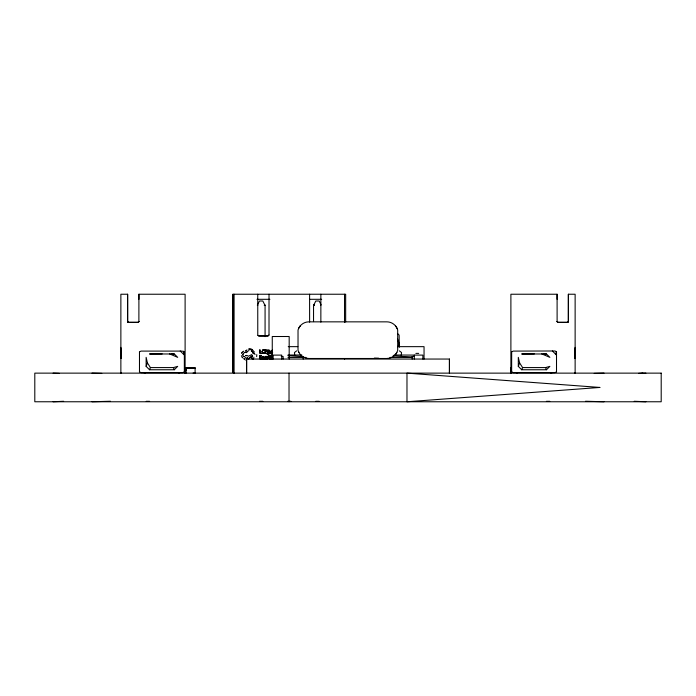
<?xml version="1.0" encoding="UTF-8"?>
<svg xmlns="http://www.w3.org/2000/svg" width="696" height="696" viewBox="0 0 696 696"><rect width="100%" height="100%" fill="white"/><g stroke="black" fill="none" stroke-linecap="round" stroke-linejoin="round"><path stroke-width="1.04" d="M121.435 372.569L120.869 373.134L120.869 294.234L127.629 294.234L127.646 321.509L128.534 322.396L138.008 322.396L138.887 321.5L138.904 294.234L185.11 294.234L185.11 373.134L185.11 367.497M232.951 372.003L232.969 294.234L345.668 294.234L345.668 321.996M246.575 373.134L246.567 359.049L246.558 373.134L246.575 359.049L449.442 359.049L449.433 373.134L449.433 359.049M257.746 294.234L257.772 335.037L258.668 335.924L268.117 335.924L269.013 335.02L269.021 294.234M313.539 321.604L313.548 305.5M320.856 322.144L320.865 294.234M574.565 372.569L575.131 373.134L575.131 294.234L568.371 294.234L568.354 321.491L567.449 322.405L558.018 322.405L557.113 321.5L557.096 294.234L510.89 294.234L510.89 373.134L511.525 372.499M575.131 358.127L575.131 353.481L575.14 358.614L575.14 348.583L575.131 351.932M120.869 351.932L120.869 348.496L120.869 357.944L120.869 352.594M266.046 356.891C263.427 356.091 267.116 358.649 265.193 357.361M575.131 357.205L575.131 352.481M120.869 349.175L120.86 348.644L120.86 350.41L120.869 348.226L120.869 349.392M247.471 358.196L247.437 357.613L246.967 358.797M262.183 356.978L262.279 356.517L262.183 356.978C263.506 356.065 263.993 357.492 262.027 357.761C262.157 358.109 263.784 356.065 263.497 357.292L262.453 357.457M263.471 358.858L263.645 356.526L263.915 357.283M264.184 353.29L264.245 352.837L264.089 353.324M269.378 350.688L267.89 350.392L267.873 353.037L269.395 352.689L268.369 353.046M271.718 355.473L271.692 358.918L272.641 358.918M272.136 358.527L272.153 355.874L272.675 355.882M575.131 355.386L575.131 356.248L575.131 354.16L575.14 357.065L575.14 354.595M252.448 355.908L249.003 358.188L252.448 355.908L251.7 354.603L248.411 356.291L247.471 355.621M575.131 350.915L575.131 349.322M575.14 349.201L575.14 348.183L575.131 350.419L575.14 348.618L575.131 349.392M120.869 350.514C120.843 348.696 120.869 353.09 120.869 349.322M262.488 357.848C264.236 356.97 262.705 359.71 263.48 357.622L262.409 358.336M575.14 347.365L575.131 348.157M120.869 357.17C120.852 348.444 120.86 360.676 120.869 358.127M120.86 355.325L120.86 356.291L120.869 354.673M261.67 352.002L261.679 351.732M575.14 350.453L575.131 349.966M575.14 356.013L575.14 357.057L575.14 356.143M120.86 355.543L120.86 357.057L120.869 355.378M246.358 358.875L245.601 357.831M575.14 354.464L575.14 353.611M575.14 355.543L575.131 354.325M269.97 352.663L270.178 351.21L269.369 350.21M120.869 356.996L120.869 355.987M265.124 356.395L265.724 356.743M251.578 358.022L251.63 357.753M401.209 355.334L401.566 352.576L399.374 350.854M269.752 351.967L269.717 351.262M242.826 354.786L242.904 354.194M120.869 353.699L120.869 354.342M264.706 358.858L264.489 358.336M575.14 356.639L575.131 356.491M265.715 358.31L265.22 358.579L265.707 358.249M266.168 358.109L266.133 358.048M256.676 356.604L256.772 354.603M270.083 352.472L270.178 351.21M262.201 352.185L262.201 351.236M268.299 356.43C266.846 361.111 268.308 356.169 266.385 356.422L267.142 359.327L266.385 356.422L266.907 356.43L267.551 358.475L268.743 356.439L267.49 359.501M272.675 352.524L271.24 352.515L270.413 353.446L272.223 350.027M271.24 352.515L270.413 353.446M242.86 354.36L244.435 352.507M146.134 366.374L147.43 362.912L146.134 357.353L146.134 366.374L149.51 369.75L174.313 369.75L177.689 366.374L173.408 367.575L150.414 367.575L147.43 362.912M518.311 366.374L519.607 362.912L518.311 357.353L518.311 366.374L521.687 369.75L546.482 369.75L549.866 366.374L545.586 367.575L522.592 367.575L519.607 362.912M248.855 358.788L248.559 359.327M568.214 321.848L567.466 322.396L558.001 322.396L557.113 321.517L558.018 322.405L567.449 322.405M138.339 322.265L138.895 321.465L137.991 322.396L128.551 322.405L127.646 321.509L127.873 321.996M149.51 369.75L150.414 367.575M521.687 369.75L522.592 367.575M269.004 335.037L267.89 335.942L258.877 335.942L257.903 335.376M138.695 321.961L138.878 321.517M241.564 353.446L242.452 352.046M257.337 305.205L259.443 301.003L262.818 301.003L264.985 305.327L264.75 304.848L264.402 305.327M314.218 305.327L313.87 304.848L313.591 305.413L315.793 301.003L319.177 301.003L321.1 304.848L320.647 305.413M245.836 357.248L246.123 357.083M296.626 350.854L294.434 352.576L294.73 355.256M262.322 350.941L263.871 350.358M269.543 352.515L269.7 351.158M264.75 304.848L264.289 305.413M298.549 328.634A11.206 11.206 0 0 1 300.141 326.015L298.88 327.938A11.397 11.397 0 0 0 298.027 330.087L298.027 350.253A11.397 11.397 0 0 0 298.88 352.402M244.548 356.517L244.279 357.048L243.313 356.256M185.98 370.089L185.98 369.68M241.895 352.733L243.791 351.141M183.718 372.09L182.822 372.63L141.027 372.63L140.105 372.099M555.895 372.09L554.999 372.63L513.196 372.63L512.282 372.099M140.105 351.637L140.975 351.097L180.334 351.097M512.282 351.637L513.152 351.097L555.164 350.984L556.121 351.915L556.13 354.716L555.625 354.212M299.68 326.624A11.275 11.275 0 0 1 308.885 321.848L386.828 321.856A11.284 11.284 0 0 1 393.327 323.918A11.406 11.406 0 0 1 395.067 325.432L395.572 326.015A11.258 11.258 0 0 1 396.833 327.938A11.397 11.397 0 0 1 397.686 330.087L397.686 350.253A11.397 11.397 0 0 1 396.833 352.402A11.206 11.206 0 0 1 395.572 354.325L395.067 354.908A11.406 11.406 0 0 1 393.327 356.422A11.284 11.284 0 0 1 386.828 358.483L308.885 358.483A11.266 11.266 0 0 1 298.549 351.706M245.836 350.941L246.923 349.879M120.869 373.134L121.496 372.499M262.322 350.253C262.244 349.566 264.941 350.401 264.262 350.053L262.592 350.097M511.212 372.804L510.881 367.497M269.709 352.968L267.429 353.429L267.447 349.992L268.952 350.062M247.237 351.558L248.985 350.514M185.98 369.098L186.093 370.333M265.776 358.797L264.793 358.884M245.462 355.717L246.584 355.447M252.204 357.265L252.37 357.274M262.192 356.561L263.34 356.378M263.906 352.985L262.67 352.898M254.031 357.231L253.588 357.309M264.236 353.272L262.383 353.211M179.516 373.039L178.594 373.134M551.693 373.039L550.771 373.134M263.81 353.411L263.114 353.446M246.001 355.517L246.715 355.447M263.419 353.063L262.766 352.924M265.541 358.884L264.489 358.779M53.105 401.766L63.623 401.27M638.563 373.378L642.895 373.134M641.547 373.378L645.879 373.134M263.314 350.305L264.089 350.445M594.21 373.404L603.997 373.134M92.002 401.766L110.481 401.244M415.869 353.385L418.688 353.385M162.168 353.916L149.51 353.977L174.313 353.977L177.689 357.353L169.554 353.881M534.345 353.916L521.687 353.977L546.482 353.977L549.866 357.353L541.723 353.881M186.093 368.158L195.106 368.114L186.093 368.062L186.093 373.134M193.105 373.03L195.106 373.021M256.963 299.306L269.9 299.306M309.79 299.306L321.656 299.306M399.339 345.329L397.642 339.135M397.642 346.364L399.339 346.33M397.729 346.478L399.226 346.478M288.231 346.651L297.836 346.651M397.581 346.651L424.047 346.651L424.047 359.049M287.979 355.021L301.838 355.021M394.162 355.021L422.863 355.108L422.863 359.049M281.245 356.456L283.124 356.456L283.124 359.049M414.05 356.456L412.171 356.456L412.171 359.049M287.979 357.44L306.101 357.44M389.899 357.44L412.284 357.44M146.23 401.314L149.605 401.314M259.443 401.314L262.818 401.314M287.622 401.314L290.998 401.314M315.793 401.314L319.177 401.314M546.386 401.314L549.77 401.314M128.534 322.396L137.982 322.405M253.466 353.49C254.98 353.672 252.3 353.638 253.013 352.454L253.274 353.49L254.362 353.716M252.283 358.788L253.727 358.797L251.769 358.527L252.213 358.779M543.628 353.925L546.482 353.977M171.451 353.925L174.313 353.977M374.37 358.092L378.659 358.214M387.246 358.449L389.395 358.51M92.002 373.134L101.79 373.404M585.519 401.244L603.997 401.766M517.406 373.134L516.484 373.039M145.229 373.134L144.307 373.039M195.106 368.175L191.722 368.175M267.89 350.392L269.152 350.558M245.819 350.915L245.558 350.906M634.23 401.27L645.879 401.766M53.105 373.134L59.291 373.387M393.092 355.874L412.284 357.048M287.979 355.673L302.908 356.587M246.454 360.363L245.879 360.267M268.412 350.392L268.847 350.445M265.585 356.352L266.046 356.474M254.484 352.176L252.091 349.496L248.646 349.087A4.933 4.933 0 0 1 252.091 349.496M272.066 356.474L267.099 354.429L270.326 353.446L272.232 354.386M265.602 358.014L264.567 357.37M265.628 358.014L264.628 357.457M264.706 349.957L272.301 353.855M233.691 373.073L233.064 372.499L234.082 373.134L234.082 294.234M252.135 351.289L251.152 350.645L252.779 352.054L252.248 351.384M314.331 305.413L313.87 304.848M254.736 353.986L255.084 354.429M184.927 372.952L184.553 372.569M183.962 354.716L180.221 350.975L183.674 351.341L183.753 354.508M552.389 350.975L556.13 354.716M574.505 372.499L575.131 373.134M244.844 359.658L243.844 358.553L244.714 359.501M242.217 357.413L242.608 357.848L241.381 355.708M257.52 304.848L257.859 305.327M545.586 367.575L546.482 369.75M173.408 367.575L174.313 369.75M557.105 321.465L557.305 321.961M243.026 355.76L242.852 355.16M120.869 354.003L120.869 354.864M120.869 348.157L120.86 347.365M309.598 294.234L309.616 322.161M568.371 294.234L568.371 322.152M557.096 294.234L557.096 299.306M556.513 351.706L556.513 372.021M511.656 351.706L511.656 372.021M414.277 355.108L414.277 359.049M399.339 342.345L399.339 346.991M399.226 346.956L399.147 335.437A2.375 2.375 0 0 0 398.042 334.002M344.537 294.234L344.537 322.335M344.537 358.927L344.537 359.501M303.178 356.978L303.178 359.049M289.179 359.049L289.179 336.507L272.267 336.507L272.267 359.049M289.023 373.134L289.023 401.766M281.723 359.049L281.723 355.108L273.137 355.108L273.137 359.049M265.072 305.5L265.072 336.638M232.951 294.234L232.96 372.186M195.106 373.134L195.106 368.062L186.093 368.062L189.469 368.062M184.344 351.706L184.344 372.021M139.478 351.706L139.478 372.021M138.904 294.234L138.904 299.306M127.629 294.234L127.629 322.152M395.572 326.015A11.206 11.206 0 0 1 397.164 328.634M396.833 352.402A11.258 11.258 0 0 1 395.572 354.325M265.394 350.375L265.385 351.471L266.611 351.48L265.385 351.863L265.376 353.02L266.777 353.429L264.924 353.411L264.95 349.975L266.725 349.984L265.394 350.375M259.695 355.395L259.669 358.832L261.522 358.84L260.121 358.44L260.121 357.283L261.357 357.292L260.13 356.891L260.139 355.786L261.47 355.404L259.695 355.395M259.73 349.94L259.712 353.377L261.522 353.385L260.156 352.985L260.182 349.94L259.73 349.957M269.221 355.456L269.195 358.901L271.04 358.91L269.639 358.51L269.648 357.353L270.875 357.361L269.648 356.961L269.656 355.856L270.988 355.473L269.221 355.456M575.14 353.725L575.131 354.864L575.14 353.785M575.14 354.777L575.14 355.247L575.14 354.786M271.971 350.462L271.388 352.132L272.536 352.132L271.979 350.462M267.342 358.901L267.055 359.484L267.342 358.901M246.95 351.985L246.401 352.637L246.95 351.985M263.262 358.727L262.714 358.91L263.262 358.727M245.497 352.341L245.035 352.367L245.497 352.341M599.839 387.446L406.977 401.766L406.977 373.134L599.839 387.446M191.722 368.114L189.469 368.123L195.106 368.114L191.722 368.114M661.2 373.134L34.8 373.134L34.8 401.766L661.2 401.766L661.2 373.134"/></g></svg>
